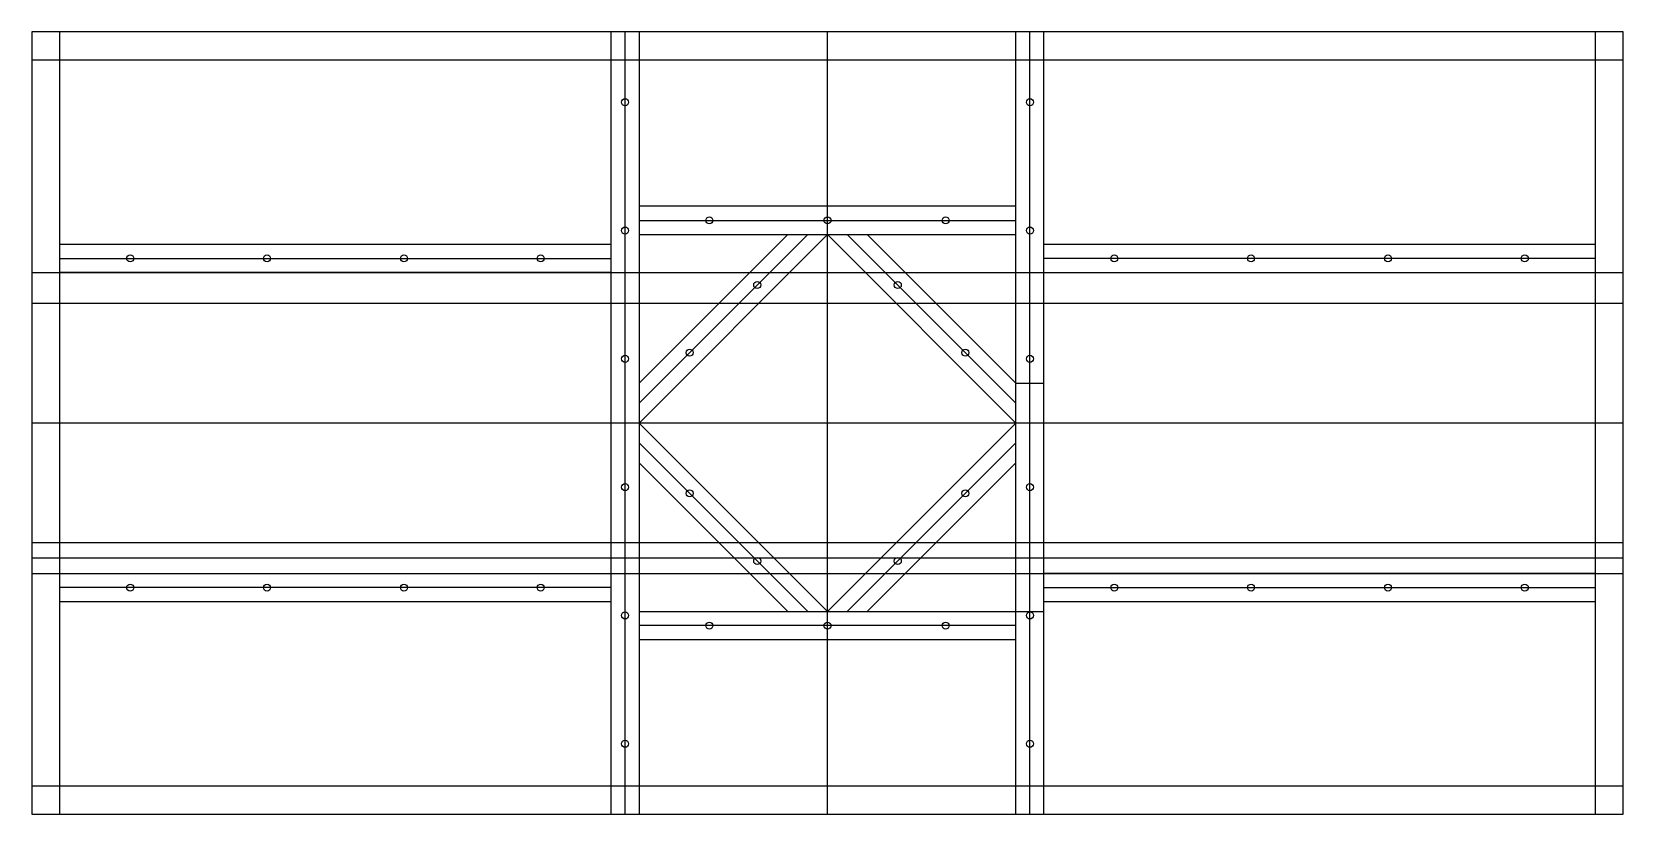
# Model space of a CAD drawing. Header units: millimetres. Extents: x 0 to 1132, y 0 to 556.
import ezdxf

# ---------------------------------------------------------------- set-up
doc = ezdxf.new("R2010")
doc.units = ezdxf.units.MM
doc.layers.get('0').update_dxf_attribs({"linetype": 'CONTINUOUS'})

msp = doc.modelspace()

# ---------------------------------------------------------------- linework, layer by layer
for p, q in [((0, 556), (0, 0)), ((1132, 556), (0, 556)), ((20, 0), (20, 556)), ((412, 0), (412, 556)), ((422, 0), (422, 556)), ((432, 556), (432, 0)), ((566, 0), (566, 556)), ((700, 0), (700, 556)), ((710, 0), (710, 556)), ((720, 0), (720, 556)), ((1112, 556), (1112, 0)), ((1132, 0), (1132, 556)), ((0, 536), (1132, 536)), ((700, 432), (432, 432)), ((432, 422), (700, 422)), ((432, 412), (700, 412)), ((537.7, 412), (432, 306.3)), ((551.9, 412), (432, 292.1)), ((700, 292.1), (580.1, 412)), ((700, 306.3), (594.3, 412)), ((20, 405), (412, 405)), ((720, 405), (1112, 405)), ((0, 385), (1132, 385)), ((20, 395), (412, 395)), ((412, 385), (20, 385)), ((1112, 395), (720, 395)), ((720, 385), (1112, 385)), ((1132, 363), (0, 363)), ((700, 306.3), (720, 306.3)), ((1132, 278), (0, 278)), ((432, 263.9), (551.9, 144)), ((580.1, 144), (700, 263.9)), ((432, 249.7), (537.7, 144)), ((594.3, 144), (700, 249.7)), ((0, 193), (1132, 193)), ((1132, 182), (0, 182)), ((0, 171), (1132, 171)), ((20, 171), (412, 171)), ((1112, 171), (720, 171)), ((412, 161), (20, 161)), ((720, 161), (1112, 161)), ((412, 151), (20, 151)), ((1112, 151), (720, 151)), ((432, 144), (700, 144)), ((594.3, 144), (720, 144)), ((700, 134), (432, 134)), ((700, 124), (432, 124)), ((1132, 20), (0, 20)), ((0, 0), (1132, 0))]:
    msp.add_line(p, q)
for points in [[(0, 0), (1132, 0), (1132, 556), (0, 556)], [(700, 278), (566, 144), (432, 278), (566, 412)]]:
    msp.add_lwpolyline(points, close=True)
for centre in [(422, 506), (710, 506), (482, 422), (566, 422), (650, 422), (422, 414.8), (710, 414.8), (70, 395), (167.3, 395), (264.7, 395), (362, 395), (770, 395), (867.3, 395), (964.7, 395), (1062, 395), (516, 376.1), (616, 376.1), (467.9, 328), (664.1, 328), (422, 323.6), (710, 323.6), (422, 232.4), (467.9, 228), (664.1, 228), (710, 232.4), (516, 179.9), (616, 179.9), (70, 161), (167.3, 161), (264.7, 161), (362, 161), (770, 161), (867.3, 161), (964.7, 161), (1062, 161), (422, 141.2), (482, 134), (566, 134), (650, 134), (710, 141.2), (422, 50), (710, 50)]:
    msp.add_circle(centre, 2.5)

doc.saveas('drawing.dxf')
